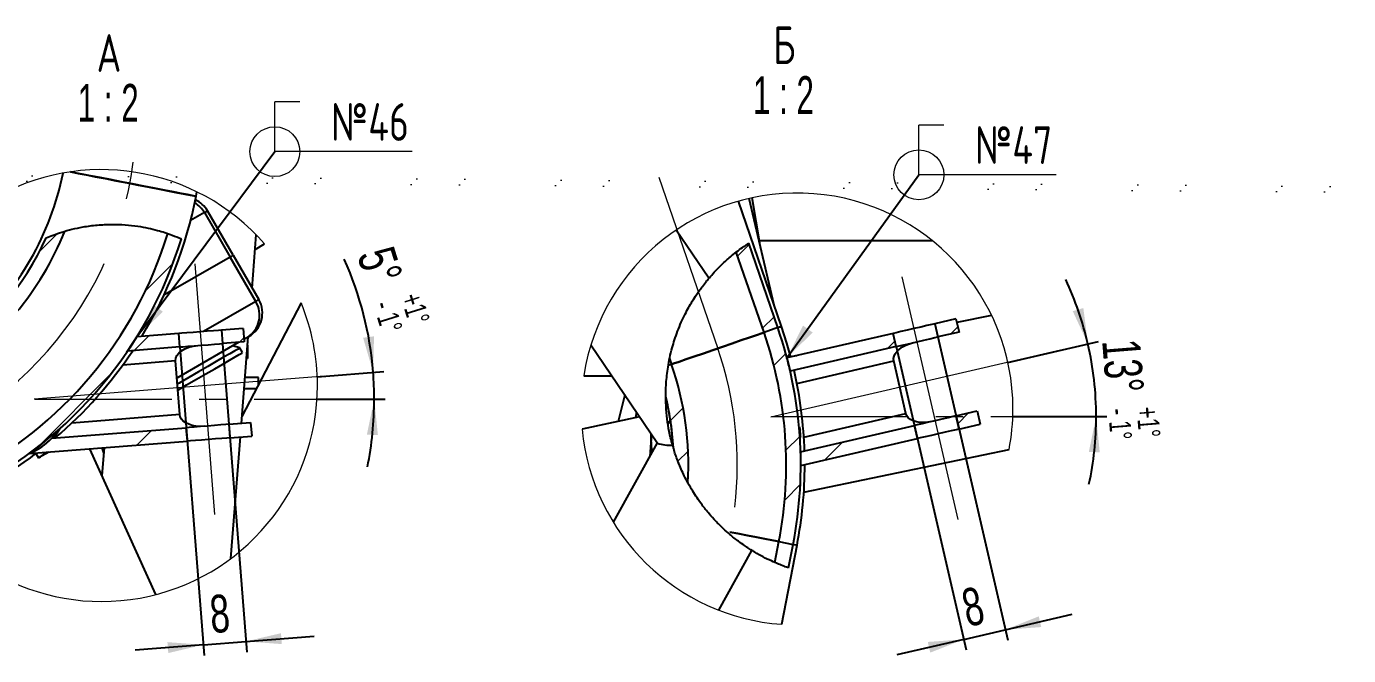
# Model space of a CAD drawing. Header units: millimetres. Extents: x -1160 to 841, y -1082 to 594.
# Drawn here: x 67.2 to 189.7, y 234.4 to 292.7 of the extents above; entities that cross this region are included whole.
import ezdxf

# ---------------------------------------------------------------- set-up
doc = ezdxf.new("R2010")
doc.units = ezdxf.units.MM
doc.linetypes.add('CENTERX2', pattern=[20.32, 12.7, -2.54, 2.54, -2.54])
doc.layers.add('FORMAT', color=7, linetype='Continuous')
doc.styles.add('SLDTEXTSTYLE0', font='TXT', dxfattribs={"width": 0.7, "bigfont": 'bigfont'})
doc.styles.add('SLDTEXTSTYLE1', font='TXT', dxfattribs={"width": 0.7})
doc.styles.add('SLDTEXTSTYLE3', font='TXT', dxfattribs={"width": 0.62})
doc.dimstyles.new('SLDDIMSTYLE12', dxfattribs={"dimtxt": 3.5, "dimasz": 3.302, "dimexe": 0, "dimexo": 0.0625, "dimgap": 0.875, "dimtad": 1, "dimdec": 4, "dimlfac": 2, "dimzin": 12, "dimdsep": 46, "dimtxsty": 'SLDTEXTSTYLE1', "dimsah": 1, "dimcen": 0.09, "dimazin": 3, "dimtol": 1, "dimtp": 1, "dimtm": 1, "dimtfac": 1, "dimtofl": 0, "dimtmove": 0, "dimatfit": 3, "dimfxl": 0, "dimfrac": 2, "dimtolj": 1, "dimtzin": 12, "dimarcsym": 0})
doc.dimstyles.new('SLDDIMSTYLE14', dxfattribs={"dimtxt": 3.5, "dimasz": 3.302, "dimexe": 0, "dimexo": 0.0625, "dimgap": 0.875, "dimtad": 1, "dimdec": 0, "dimlfac": 2, "dimrnd": 1e-09, "dimzin": 12, "dimdsep": 46, "dimtxsty": 'SLDTEXTSTYLE1', "dimsah": 1, "dimcen": 0.09, "dimadec": 0, "dimazin": 3, "dimtfac": 1, "dimtdec": 0, "dimtmove": 0, "dimatfit": 0, "dimfxl": 0, "dimfrac": 2, "dimtolj": 1, "dimtzin": 12, "dimarcsym": 0})
doc.dimstyles.new('SLDDIMSTYLE28', dxfattribs={"dimtxt": 3.5, "dimasz": 3.302, "dimexe": 0, "dimexo": 0.0625, "dimgap": 0.875, "dimtad": 1, "dimdec": 4, "dimlfac": 2, "dimzin": 12, "dimdsep": 46, "dimtxsty": 'SLDTEXTSTYLE1', "dimsah": 1, "dimcen": 0.09, "dimadec": 0, "dimazin": 3, "dimtol": 1, "dimtp": 1, "dimtm": 1, "dimtfac": 1, "dimtdec": 0, "dimtofl": 0, "dimtmove": 0, "dimatfit": 3, "dimfxl": 0, "dimfrac": 2, "dimtolj": 1, "dimtzin": 12, "dimarcsym": 0})
doc.dimstyles.new('SLDDIMSTYLE4', dxfattribs={"dimtxt": 0.18, "dimasz": 3.302, "dimexe": 0, "dimexo": 0.0625, "dimgap": 0, "dimtad": 0, "dimtih": 1, "dimtoh": 1, "dimdec": 0, "dimrnd": 1e-09, "dimzin": 0, "dimdsep": 46, "dimtxsty": 'Standard', "dimsah": 1, "dimcen": 0.09, "dimadec": 0, "dimazin": 0, "dimtfac": 3.302, "dimtdec": 0, "dimtofl": 0, "dimtmove": 0, "dimatfit": 3, "dimfxl": 0, "dimfrac": 2, "dimtolj": 1, "dimtzin": 0, "dimarcsym": 0})

# ---------------------------------------------------------------- blocks, each defined once
blk = doc.blocks.new('SW_HATCH_8')
at = {"color": 0, "linetype": 'Continuous', "lineweight": 18}
for p, q in [((-8.71, 18.23), (-10.37, 16.58)), ((2.01, 15.48), (-0.55, 12.92)), ((-0.22, 8.76), (-1.58, 7.4)), ((8.58, 8.58), (8.17, 8.17)), ((-3.69, 5.29), (-10.53, -1.55)), ((0, 0), (-1.36, -1.36)), ((-10.97, -1.99), (-11.11, -2.13)), ((-10.53, -1.55), (-10.97, -1.99))]:
    blk.add_line(p, q, dxfattribs=at)
blk = doc.blocks.new('_D_93')
at = {"layer": 'FORMAT'}
for p, q in [((94.2, 260.2), (100.37, 260.69)), ((94.17, 258.13), (100.47, 258.13))]:
    blk.add_line(p, q, dxfattribs=at)
for start, end in [(4.5, 24.1532), (0, 4.5), (348.568, 0)]:
    blk.add_arc((67.78, 258.13), 31.69, start, end, dxfattribs=at)
for points in [[(99.37, 260.61), (99.45, 263.95), (98.44, 263.82)], [(99.47, 258.13), (98.79, 254.85), (99.81, 254.8)]]:
    blk.add_solid(points, dxfattribs=at)
at = {"layer": 'FORMAT', "attachment_point": 1, "rotation": 287.2942, "style": 'SLDTEXTSTYLE1'}
for s, insert, char_height in [('5°', (101.21, 272.53), 3.5), ('-', (101.26, 267.46), 2), ('+', (103.8, 268.18), 2), ('1°', (101.6, 266.38), 2), ('1°', (104.12, 267.16), 2)]:
    blk.add_mtext(s, dxfattribs=dict(at, insert=insert, char_height=char_height))
blk = doc.blocks.new('_D_94')
at = {"layer": 'FORMAT'}
for p, q in [((81.47, 262.97), (83.72, 234.38)), ((85.41, 263.27), (87.66, 234.69)), ((83.64, 235.38), (77.31, 234.88)), ((83.64, 235.38), (87.58, 235.69)), ((87.58, 235.69), (93.91, 236.18))]:
    blk.add_line(p, q, dxfattribs=at)
for points in [[(87.58, 235.69), (90.91, 235.44), (90.83, 236.45)], [(83.64, 235.38), (80.31, 235.62), (80.39, 234.61)]]:
    blk.add_solid(points, dxfattribs=at)
at = {"layer": 'FORMAT', "insert": (84.11, 239.94), "char_height": 3.5, "attachment_point": 1, "rotation": 4.5, "style": 'SLDTEXTSTYLE1'}
blk.add_mtext('8', dxfattribs=at)
blk = doc.blocks.new('SW_NOTE_41')
at = {"color": 0, "linetype": 'Continuous', "lineweight": 0, "char_height": 3.5, "attachment_point": 2}
for s, insert, style in [('\\M+18440', (1.2, 4.5), 'SLDTEXTSTYLE0'), ('1 : 2', (1.13, -0.12), 'SLDTEXTSTYLE3')]:
    blk.add_mtext(s, dxfattribs=dict(at, insert=insert, style=style))
blk = doc.blocks.new('SW_WELDSYMBOL_67')
at = {"color": 0, "linetype": 'Continuous', "lineweight": 0}
for p, q in [((0, 0), (0, 4.61)), ((2.31, 4.61), (0, 4.61)), ((12.72, 0), (0, 0))]:
    blk.add_line(p, q, dxfattribs=at)
blk.add_circle((0, 0), 2.31, dxfattribs=at)
at = {"color": 0, "linetype": 'Continuous', "lineweight": 0, "insert": (5.2, 4.5), "char_height": 3.5, "attachment_point": 1, "style": 'SLDTEXTSTYLE0'}
blk.add_mtext('\\M+1878246', dxfattribs=at)
blk = doc.blocks.new('SW_HATCH_9')
at = {"color": 0, "linetype": 'Continuous', "lineweight": 18}
for p, q in [((-4.7, 17.76), (-5.76, 16.69)), ((-2.39, 11.08), (-3.45, 10.02)), ((14.64, 10.15), (13.97, 9.48)), ((8.81, 8.81), (8.13, 8.13)), ((-1.3, 7.68), (-2.41, 6.57)), ((-10.82, 2.65), (-11.99, 1.48)), ((-12, 1.47), (-12.23, 1.24)), ((-11.91, 1.56), (-12.1, 1.37)), ((15.64, 2.17), (14.63, 1.16)), ((0, 0), (-1.29, -1.29)), ((0.01, 0.01), (0, 0)), ((3.96, -0.53), (2.29, -2.2)), ((-10.35, -1.37), (-11.29, -2.31)), ((0.05, -4.44), (-1.4, -5.9))]:
    blk.add_line(p, q, dxfattribs=at)
blk = doc.blocks.new('_D_95')
at = {"layer": 'FORMAT'}
for p, q in [((158.18, 261.54), (166.57, 263.48)), ((158.64, 256.52), (167.36, 256.52))]:
    blk.add_line(p, q, dxfattribs=at)
for start, end in [(13, 25.1017), (0, 13), (347.8983, 0)]:
    blk.add_arc((136.44, 256.52), 29.92, start, end, dxfattribs=at)
for points in [[(165.6, 263.25), (165.17, 266.57), (164.19, 266.28)], [(166.36, 256.52), (165.68, 253.25), (166.69, 253.2)]]:
    blk.add_solid(points, dxfattribs=at)
at = {"layer": 'FORMAT', "attachment_point": 1, "rotation": 274.5641, "style": 'SLDTEXTSTYLE1'}
for s, insert, char_height in [('13°', (170.4, 263.81), 3.5), ('+', (172.09, 257.51), 2), ('1°', (169.55, 256.23), 2), ('-', (169.46, 257.37), 2), ('1°', (172.18, 256.44), 2)]:
    blk.add_mtext(s, dxfattribs=dict(at, insert=insert, char_height=char_height))
blk = doc.blocks.new('_D_96')
at = {"layer": 'FORMAT'}
for p, q in [((151.68, 263.89), (158.16, 235.8)), ((147.83, 263), (154.32, 234.91)), ((157.94, 236.77), (164.13, 238.2)), ((154.09, 235.88), (157.94, 236.77)), ((154.09, 235.88), (147.9, 234.46))]:
    blk.add_line(p, q, dxfattribs=at)
for points in [[(157.94, 236.77), (161.27, 237.02), (161.04, 238.01)], [(154.09, 235.88), (150.76, 235.64), (150.99, 234.65)]]:
    blk.add_solid(points, dxfattribs=at)
at = {"layer": 'FORMAT', "insert": (153.66, 240.42), "char_height": 3.5, "attachment_point": 1, "rotation": 13, "style": 'SLDTEXTSTYLE1'}
blk.add_mtext('8', dxfattribs=at)
blk = doc.blocks.new('SW_NOTE_42')
at = {"color": 0, "linetype": 'Continuous', "lineweight": 0, "char_height": 3.5, "attachment_point": 2}
for s, insert, style in [('\\M+18441', (1.09, 4.5), 'SLDTEXTSTYLE0'), ('1 : 2', (1.01, -0.12), 'SLDTEXTSTYLE3')]:
    blk.add_mtext(s, dxfattribs=dict(at, insert=insert, style=style))
blk = doc.blocks.new('SW_WELDSYMBOL_68')
at = {"color": 0, "linetype": 'Continuous', "lineweight": 0}
for p, q in [((0, 0), (0, 4.61)), ((2.31, 4.61), (0, 4.61)), ((12.72, 0), (0, 0))]:
    blk.add_line(p, q, dxfattribs=at)
blk.add_circle((0, 0), 2.31, dxfattribs=at)
at = {"color": 0, "linetype": 'Continuous', "lineweight": 0, "insert": (5.2, 4.5), "char_height": 3.5, "attachment_point": 1, "style": 'SLDTEXTSTYLE0'}
blk.add_mtext('\\M+1878247', dxfattribs=at)

msp = doc.modelspace()

# ---------------------------------------------------------------- hatches: boundary and pattern name
at = {"linetype": 'Continuous', "lineweight": 18}
h = msp.add_hatch(dxfattribs=at)
h.set_pattern_fill('ANSI32', style=0)
edge = h.paths.add_edge_path(flags=0)
edge.add_ellipse((-1158.766718, 286.473364), major_axis=(-5637.358865, 46.428558), ratio=0.00035476403, start_angle=254.566878652, end_angle=254.597043721, ccw=False)
edge.add_spline(control_points=[(341.42586, 276.045921), (341.544732, 276.230632), (341.683632, 276.404538), (341.841478, 276.55729)], knot_values=[0.117324025, 0.117324025, 0.117324025, 0.117324025, 0.1206305052, 0.1206305052, 0.1206305052, 0.1206305052], weights=[1, 1, 1, 1], degree=3, periodic=0)
edge.add_ellipse((-1158.766718, 286.473364), major_axis=(-7046.698581, 58.035697), ratio=0.00035476403, start_angle=257.7047670803, end_angle=257.7355789665)
edge.add_spline(control_points=[(338.138687, 276.588071), (338.26897, 276.407354), (338.411258, 276.233757), (338.564719, 276.069765)], knot_values=[0.3386759612, 0.3386759612, 0.3386759612, 0.3386759612, 0.3579655783, 0.3579655783, 0.3579655783, 0.3579655783], weights=[1, 1, 1, 1], degree=3, periodic=0)
h = msp.add_hatch(dxfattribs=at)
h.set_pattern_fill('ANSI32', style=0)
edge = h.paths.add_edge_path(flags=0)
edge.add_line((339.262283, 280.268024), (339.262283, 276.578731))
edge.add_ellipse((-1158.766718, 286.473364), major_axis=(-7046.698581, 58.035697), ratio=0.00035476403, start_angle=257.7220690519, end_angle=257.7262296189, ccw=False)
edge.add_line((339.762283, 276.574574), (339.762283, 281.136727))
edge.add_line((339.762283, 281.136727), (339.262283, 280.268024))

# ---------------------------------------------------------------- linework, layer by layer
at = {"color": 7, "linetype": 'CENTERX2', "lineweight": 18, "ltscale": 2.5}
for p, q in [((125.827279, 278.686675), (131.301847, 262.834521)), ((82.847228, 270.661275), (84.673753, 247.452686)), ((148.367193, 269.454779), (153.554347, 246.986794)), ((163.048115, 262.664842), (136.223045, 256.4718)), ((94.860961, 260.257209), (67.962935, 258.140306))]:
    msp.add_line(p, q, dxfattribs=at)
at = {"color": 7, "linetype": 'Continuous', "lineweight": 25}
for p, q in [((82.96298, 276.927615), (83.041837, 277.335356)), ((137.209501, 264.874744), (133.205261, 276.469367)), ((136.536744, 266.822757), (134.218183, 276.72741)), ((135.185983, 272.592979), (134.488788, 276.786896)), ((83.735337, 275.408814), (86.110344, 271.2952)), ((86.396744, 271.460558), (84.021737, 275.574173)), ((88.150074, 268.423657), (88.537326, 273.347224)), ((130.472269, 269.322755), (127.447095, 273.793699)), ((88.431527, 272.001843), (89.309206, 272.508542)), ((136.86153, 264.754581), (134.163048, 272.568317)), ((151.191261, 272.801208), (135.151353, 272.801208)), ((86.110344, 271.2952), (79.982927, 267.75753)), ((86.396744, 271.460558), (86.110344, 271.2952)), ((88.48535, 267.181585), (86.110344, 271.2952)), ((86.396744, 271.460558), (88.771751, 267.346943)), ((135.585096, 264.313745), (133.015301, 271.754774)), ((92.692663, 267.03846), (87.213328, 256.512712)), ((156.675961, 265.88242), (153.450814, 265.216829)), ((87.330332, 264.679993), (85.311761, 264.521132)), ((87.330332, 264.679993), (87.428381, 263.433854)), ((136.86153, 264.754581), (135.585096, 264.313745)), ((153.371062, 265.562253), (151.398149, 265.106769)), ((151.398149, 265.106769), (151.679304, 263.888808)), ((153.371062, 265.562253), (153.652277, 264.344292)), ((81.373563, 264.211188), (77.480306, 263.90479)), ((86.925556, 263.394276), (81.177404, 260.075594)), ((81.471672, 262.965048), (81.373563, 264.211188)), ((85.311761, 264.521132), (85.40981, 263.274993)), ((87.428381, 263.433854), (85.40981, 263.274993)), ((87.164333, 255.889873), (87.793996, 263.895671)), ((87.71347, 263.849194), (87.409546, 263.673703)), ((87.853541, 263.937304), (87.8567, 263.93188)), ((147.54906, 264.218139), (137.713876, 261.9475)), ((147.830274, 263.000177), (147.54906, 264.218139)), ((153.652277, 264.344292), (151.679304, 263.888808)), ((81.471672, 262.965048), (76.624264, 262.583549)), ((87.024143, 262.873853), (86.341133, 263.056869)), ((87.274124, 262.44084), (87.024143, 262.873853)), ((87.733855, 263.131569), (87.734928, 263.131569)), ((87.734928, 263.131569), (87.734928, 261.88157)), ((119.548884, 263.161125), (125.709858, 254.055785)), ((147.830274, 263.000177), (138.012257, 260.733502)), ((138.597694, 262.151556), (138.069477, 262.042539)), ((81.443598, 256.693522), (81.05128, 261.678095)), ((87.734928, 261.88157), (87.635567, 261.88157)), ((127.018597, 261.355298), (126.716163, 261.250856)), ((126.836088, 261.883902), (127.018597, 261.355298)), ((148.72947, 256.793382), (147.60473, 261.665227)), ((88.734975, 260.131578), (87.49794, 260.131578)), ((88.734975, 259.435768), (88.734975, 260.131578)), ((118.885484, 260.301205), (121.484008, 260.301205)), ((87.419262, 259.131576), (88.576605, 259.131576)), ((122.691837, 258.51615), (122.084286, 256.074267)), ((124.051955, 256.505953), (118.736294, 255.339774)), ((123.769965, 256.922739), (123.682168, 256.424817)), ((153.366473, 256.581025), (155.339387, 257.036509)), ((153.366473, 256.581025), (153.647628, 255.363064)), ((155.339387, 257.036509), (155.620601, 255.818548)), ((69.598129, 254.507373), (82.060089, 255.488167)), ((70.295682, 255.35355), (69.774916, 254.561434)), ((82.158198, 254.242013), (82.060089, 255.488167)), ((85.998227, 255.798111), (88.016858, 255.956958)), ((85.998227, 255.798111), (86.096337, 254.551957)), ((88.016858, 255.956958), (88.114908, 254.710833)), ((138.834384, 255.553978), (138.924685, 255.212041)), ((138.895121, 254.798012), (138.891664, 254.846217)), ((138.973084, 253.258052), (149.517384, 255.692395)), ((149.798598, 254.474433), (149.517384, 255.692395)), ((153.647628, 255.363064), (155.620601, 255.818548)), ((67.510476, 253.089229), (82.158198, 254.242013)), ((74.448397, 253.635238), (74.245741, 251.058678)), ((74.410012, 253.147165), (74.252715, 253.61986)), ((86.096337, 254.551957), (88.114908, 254.710833)), ((86.179187, 243.364076), (87.065091, 254.628191)), ((125.698891, 254.072013), (121.621456, 246.73027)), ((125.137713, 254.546302), (125.001636, 252.816634)), ((125.137415, 254.375519), (125.136819, 254.299509)), ((138.967183, 254.67694), (138.912347, 254.541712)), ((138.991382, 251.979398), (149.798598, 254.474433)), ((68.131139, 253.097544), (68.371107, 252.681861)), ((69.323828, 253.231923), (68.371107, 252.681861)), ((79.245856, 240.03307), (73.124518, 253.531049)), ((139.277723, 249.52847), (158.288386, 253.451752)), ((121.606019, 246.755304), (121.639397, 246.762621)), ((131.396022, 238.584833), (134.46429, 244.109424)), ((136.583891, 243.000346), (136.958029, 244.934606)), ((136.958029, 244.934606), (138.283875, 244.678142)), ((137.226727, 237.27453), (138.645318, 244.60824)), ((137.863186, 242.503124), (138.283875, 244.678142))]:
    msp.add_line(p, q, dxfattribs=at)
at = {"color": 8, "linetype": 'Continuous', "lineweight": 25}
for p, q in [((83.735337, 275.408814), (82.457056, 274.67079)), ((83.735337, 275.408814), (84.021737, 275.574173)), ((88.48535, 267.181585), (83.650937, 264.390419)), ((88.48535, 267.181585), (88.771751, 267.346943)), ((81.05128, 261.678095), (76.168706, 261.293824)), ((138.630297, 259.59331), (147.60473, 261.665227)), ((81.443598, 256.693522), (71.440568, 255.906264)), ((139.276769, 254.611032), (148.72947, 256.793382))]:
    msp.add_line(p, q, dxfattribs=at)
at = {"color": 7, "linetype": 'CENTERX2', "lineweight": 18}
for p, q in [((68.010574, 258.126009), (97.718067, 258.126009)), ((136.269963, 256.522961), (163.995772, 256.522961))]:
    msp.add_line(p, q, dxfattribs=at)
at = {"color": 7, "linetype": 'Continuous', "lineweight": 25, "flags": 128}
for points in [[(71.321716, 279.179389), (71.469655, 279.150764), (72.052469, 279.038037), (72.772672, 278.898726), (73.609462, 278.73687), (74.538758, 278.557102), (75.533917, 278.364609), (76.566269, 278.164933), (77.606132, 277.963782), (78.623583, 277.766983), (79.589298, 277.580182), (80.475559, 277.408759), (81.256857, 277.257631), (81.91066, 277.131165), (82.418253, 277.032981), (82.764973, 276.965911), (82.940867, 276.931892), (82.96298, 276.927615)], [(82.96298, 276.927615), (82.874706, 276.944692), (82.612445, 276.995416), (82.183769, 277.078341), (81.600954, 277.191068), (80.880811, 277.330379), (80.044021, 277.492235), (79.114666, 277.671988), (78.119507, 277.864496), (77.087154, 278.064172), (76.047292, 278.265307), (75.0299, 278.462107), (74.064126, 278.648908), (73.177924, 278.820346), (72.396626, 278.971473), (71.742763, 279.09794), (71.321716, 279.179389)], [(137.209501, 264.874744), (137.123075, 264.844896), (136.86153, 264.754581)], [(136.86153, 264.754581), (137.123075, 264.844896), (137.209501, 264.874744)], [(138.072696, 262.03035), (137.709823, 263.322013), (137.209501, 264.874744)], [(151.398149, 265.106769), (151.128974, 265.044632), (150.676336, 264.940115), (150.10592, 264.808433), (149.473574, 264.662447), (148.841288, 264.516475), (148.270872, 264.384778), (147.818234, 264.280277), (147.54906, 264.218139)], [(85.311761, 264.521132), (85.036328, 264.499466), (84.5732, 264.463003), (83.98961, 264.417077), (83.342662, 264.36616), (82.695713, 264.315243), (82.112124, 264.269317), (81.648936, 264.232869), (81.373563, 264.211188)], [(87.8567, 263.93188), (87.854435, 263.930569), (87.84764, 263.92665), (87.836375, 263.920138), (87.82058, 263.911034), (87.800374, 263.899351), (87.775757, 263.885136), (87.74673, 263.868402), (87.71347, 263.849194)], [(127.018597, 261.355298), (127.19908, 261.417629), (127.719548, 261.597367), (128.37049, 261.822181), (129.128244, 262.083875), (129.965213, 262.372913), (130.850818, 262.678759), (131.752875, 262.990283), (132.638481, 263.296144), (133.475449, 263.585182), (134.233203, 263.846876), (134.884145, 264.071675), (135.404613, 264.251413), (135.585096, 264.313745)], [(135.585096, 264.313745), (135.404613, 264.251413), (134.884145, 264.071675), (134.233203, 263.846876), (133.475449, 263.585182), (132.638481, 263.296144), (131.752875, 262.990283), (130.850818, 262.678759), (129.965213, 262.372913), (129.128244, 262.083875), (128.37049, 261.822181), (127.719548, 261.597367), (127.19908, 261.417629), (127.018597, 261.355298)], [(147.60473, 261.665227), (147.587981, 261.884125), (147.635784, 262.111159), (147.746768, 262.33946), (147.917536, 262.562068), (148.142901, 262.772219), (148.416009, 262.963535), (148.728576, 263.13019), (149.071064, 263.267147), (149.433103, 263.370218)], [(147.830274, 263.000177), (148.099389, 263.062315), (148.552087, 263.166817), (149.122503, 263.298514), (149.754789, 263.444485), (150.387075, 263.590457), (150.957492, 263.722154), (151.410189, 263.82667), (151.679304, 263.888808)], [(81.05128, 261.678095), (81.073632, 261.924471), (81.178059, 262.167911), (81.360569, 262.399043), (81.614127, 262.609015), (81.929018, 262.789721), (82.293083, 262.934248), (82.692435, 263.037036), (83.111634, 263.094107)], [(87.024143, 262.873853), (87.004652, 262.862603), (86.849501, 262.773032), (86.543669, 262.596453), (86.095919, 262.337948), (85.519185, 262.004967), (84.830036, 261.607091), (84.048321, 261.155749), (83.196451, 260.663937), (82.298984, 260.145793), (81.381788, 259.616236), (81.220915, 259.523342)], [(81.264367, 258.97109), (82.091203, 259.448479), (83.001842, 259.974221), (83.87964, 260.481025), (84.699383, 260.954301), (85.437526, 261.380459), (86.072733, 261.747206), (86.586823, 262.044023), (86.964955, 262.262339), (87.196281, 262.395899), (87.274124, 262.44084)], [(81.471672, 262.965048), (81.747045, 262.986715), (82.210173, 263.023163), (82.793822, 263.069103), (83.440711, 263.12002), (84.08766, 263.170938), (84.671249, 263.216863), (85.134437, 263.253311), (85.40981, 263.274993)], [(83.700051, 255.617241), (83.323767, 255.606661), (82.955947, 255.634288), (82.607736, 255.699257), (82.289746, 255.799602), (82.01163, 255.932252), (81.781795, 256.093184), (81.607332, 256.277541), (81.493428, 256.479691), (81.443598, 256.693522)], [(151.120272, 256.06245), (150.74965, 255.996378), (150.38177, 255.969318), (150.027778, 255.982103), (149.698463, 256.034332), (149.403777, 256.124424), (149.152723, 256.249638), (148.952868, 256.406175), (148.810353, 256.589281), (148.72947, 256.793382)], [(153.366473, 256.581025), (153.097298, 256.518888), (152.644661, 256.414371), (152.074244, 256.282689), (151.441899, 256.136717), (150.809612, 255.990731), (150.239196, 255.859049), (149.786558, 255.754533), (149.517384, 255.692395)], [(85.998227, 255.798111), (85.722854, 255.776445), (85.259726, 255.739967), (84.676137, 255.694042), (84.029188, 255.643139), (83.382239, 255.592207), (82.79865, 255.546282), (82.335462, 255.509834), (82.060089, 255.488167)], [(153.647628, 255.363064), (153.378513, 255.300926), (152.925816, 255.19641), (152.355399, 255.064728), (151.723113, 254.918741), (151.090827, 254.77277), (150.520411, 254.641073), (150.067713, 254.536571), (149.798598, 254.474433)], [(86.096337, 254.551957), (85.820963, 254.530291), (85.357775, 254.493843), (84.774186, 254.447917), (84.127238, 254.396985), (83.480289, 254.346083), (82.8967, 254.300157), (82.433572, 254.263679), (82.158198, 254.242013)], [(136.958029, 244.934606), (136.812952, 244.962679), (136.297014, 245.062473), (135.648098, 245.187985), (134.889033, 245.334821), (134.046402, 245.49781), (133.14977, 245.67123), (132.430103, 245.810436)], [(132.436481, 245.809214), (133.14977, 245.67123), (134.046402, 245.49781), (134.889033, 245.334821), (135.648098, 245.187985), (136.297014, 245.062473), (136.812952, 244.962679), (136.958029, 244.934606)], [(138.283875, 244.678142), (138.553884, 244.625913), (138.645318, 244.60824), (138.645318, 244.60824)], [(138.283875, 244.678142), (138.553884, 244.625913), (138.645318, 244.60824), (138.645318, 244.60824)]]:
    msp.add_lwpolyline(points, dxfattribs=at)
at = {"color": 7, "linetype": 'CENTERX2', "lineweight": 18, "ltscale": 2.5}
for centre, radius, start, end in [((44.428878, 284.380666), 32.998282, 280.34652396, 352.52616097), ((100.110478, 252.062358), 32.999106, 353.14627213, 19.05272078)]:
    msp.add_arc(centre, radius, start, end, dxfattribs=at)
at = {"color": 7, "linetype": 'Continuous', "lineweight": 18}
for centre, radius, start, end in [((74.213115, 259.389541), 20.000003, 40.99171708, 359.99988169), ((138.647331, 257.224001), 19.999994, 0.00002815, 171.14930015), ((74.213532, 259.389594), 19.999586, 359.99973176, 22.48560008), ((138.646134, 257.223964), 20.001191, 349.12894338, 0.00013346), ((138.647339, 257.224015), 20.000002, 185.40596984, 265.92681786)]:
    msp.add_arc(centre, radius, start, end, dxfattribs=at)
at = {"color": 7, "linetype": 'Continuous', "lineweight": 25}
for centre, radius, start, end in [((44.495824, 284.326312), 26.663125, 311.73505417, 348.62343645), ((44.426601, 284.381826), 39.250704, 328.6148629, 349.05230453), ((81.451855, 274.096361), 2.633785, 29.8885655, 58.11366304), ((81.856961, 274.324498), 2.499589, 29.99684516, 65.39743668), ((44.427321, 284.381576), 28.4685, 302.06578313, 337.93684122), ((44.427404, 284.38148), 37.531322, 296.89935016, 343.10339139), ((44.428031, 284.380913), 27.117114, 304.65951247, 335.34333273), ((44.427134, 284.381645), 38.882036, 297.05339489, 342.94951486), ((86.429322, 265.902231), 2.421569, 302.02544021, 31.89174862), ((86.606656, 266.096948), 2.500025, 300.00084561, 29.9995574), ((100.110363, 252.062285), 38.881134, 349.05212694, 19.05274323), ((44.376449, 284.415084), 38.942746, 325.90228753, 328.21871597), ((100.109674, 252.062252), 37.531382, 349.05237245, 19.05243306), ((44.426952, 284.381883), 39.250446, 310.49246515, 326.32878409), ((100.111029, 252.062393), 28.467091, 356.61865191, 19.0530681), ((100.183488, 252.079474), 38.80603, 12.88572838, 14.73158032), ((100.109152, 252.062171), 39.250417, 1.76982907, 12.88520554), ((100.107213, 252.061584), 27.120534, 8.86543782, 13.49357034), ((100.108792, 252.061967), 27.11891, 3.2863134, 13.49356204), ((134.772326, 251.82061), 9.025337, 150.67235461, 153.67608329), ((100.131064, 252.064396), 27.096535, 3.28388623, 8.8673363), ((65.027315, 258.988715), 6.40079, 292.70697529, 325.39438137), ((44.438092, 284.368356), 38.864816, 306.39437731, 311.70697935), ((98.325039, 254.606522), 26.81272, 356.50477536, 0.64789604), ((131.517968, 254.481346), 7.394625, 0.46774342, 8.34050279), ((100.652036, 252.107628), 38.337567, 4.09633135, 5.15755823), ((99.554593, 252.025234), 39.438121, 3.65842999, 4.03162377), ((130.806981, 254.298089), 8.168992, 2.65814766, 6.42373953), ((65.015152, 259.008293), 6.423547, 292.85902642, 315.51754817), ((126.826917, 257.138266), 3.278644, 250.0800135, 274.93698411), ((44.752406, 283.870913), 38.646767, 290.14952283, 307.33501936), ((67.270074, 254.585405), 2.199035, 300.04561662, 321.11736018), ((100.242613, 252.064328), 38.748863, 359.87441887, 1.76537217), ((100.114664, 252.061468), 39.244896, 349.05212706, 0.00107403)]:
    msp.add_arc(centre, radius, start, end, dxfattribs=at)
for points, knots in [([(69.072714, 273.0682), (69.285535, 273.155021), (69.762866, 273.34975), (70.557004, 273.620468), (71.485318, 273.879575), (72.577346, 274.110891), (73.821046, 274.274643), (75.123416, 274.338828), (76.385806, 274.292294), (77.502479, 274.169913), (78.502421, 273.98765), (79.56939, 273.728875), (80.600034, 273.401106), (81.321139, 273.098122), (81.600179, 272.980879)], [0, 0, 0, 0, 0.053532941, 0.1200671746, 0.1952999465, 0.2779167315, 0.3798743765, 0.4871729187, 0.5812504467, 0.6738458818, 0.7485975153, 0.8178440096, 0.9295126548, 1, 1, 1, 1]), ([(130.511549, 269.352215), (130.661234, 269.530169), (131.05871, 270.00271), (131.748847, 270.682667), (132.493739, 271.34655), (133.145124, 271.859781), (133.679415, 272.248569), (134.011446, 272.468087), (134.163048, 272.568317)], [0, 0, 0, 0, 0.1427954515, 0.3791805331, 0.5942258953, 0.7555180187, 0.8883720673, 1, 1, 1, 1]), ([(127.109077, 253.871786), (127.048679, 254.097479), (126.784447, 255.084842), (126.555091, 256.523739), (126.461753, 258.203023), (126.499097, 259.611352), (126.642016, 260.875105), (126.848498, 261.98586), (127.053998, 262.825385), (127.298829, 263.645497), (127.574915, 264.431751), (127.903848, 265.232685), (128.254267, 265.974133), (128.59874, 266.623376), (128.955584, 267.234875), (129.29801, 267.769629), (129.6185, 268.229682), (129.895252, 268.607684), (130.210092, 269.007487), (130.308206, 269.126379), (130.491614, 269.346986), (130.471758, 269.322484), (130.471435, 269.322084)], [0, 0, 0, 0, 0.0425853374, 0.1863019418, 0.2644082619, 0.3489740574, 0.4427807209, 0.4958977835, 0.5548295436, 0.6002302093, 0.6518622054, 0.7066586701, 0.7579847027, 0.8012710336, 0.8406260657, 0.8868788539, 0.9174712222, 0.9415679996, 0.9760134189, 0.9943493861, 0.9999079478, 1, 1, 1, 1]), ([(125.1367, 254.342796), (125.136737, 254.34529), (125.139075, 254.501662), (125.170413, 254.655767), (125.201252, 254.807415)], [0, 0, 0, 0, 0.01594698867, 1, 1, 1, 1]), ([(125.237313, 253.24099), (125.18712, 253.605001), (125.136585, 253.97149), (125.136699, 254.340303), (125.1367, 254.342796)], [0, 0, 0, 0, 0.9932391244, 1, 1, 1, 1]), ([(125.1367, 254.342796), (125.136699, 254.340303), (125.136695, 254.325874), (125.136763, 254.311444), (125.136819, 254.299509)], [0, 0, 0, 0, 0.1728047156, 1, 1, 1, 1]), ([(125.137415, 254.375519), (125.137192, 254.367106), (125.136902, 254.356199), (125.136737, 254.34529), (125.1367, 254.342796)], [0, 0, 0, 0, 0.7714293064, 1, 1, 1, 1]), ([(134.436753, 244.127991), (134.445409, 244.122571), (134.524626, 244.072966), (134.019136, 244.388823), (133.803537, 244.539883), (133.093021, 245.042407), (132.470701, 245.545181), (131.762837, 246.17428), (131.128313, 246.804687), (130.467934, 247.537078), (129.891086, 248.258109), (129.388163, 248.963302), (128.955325, 249.632765), (128.558564, 250.314071), (128.098321, 251.202128), (127.653472, 252.220992), (127.307472, 253.169194), (127.162404, 253.703475), (127.12219, 253.85158)], [0, 0, 0, 0, 0.00219336611, 0.02007365647, 0.06822109046, 0.12293960065, 0.20453420235, 0.2691786378, 0.34776843976, 0.41964121972, 0.50547694557, 0.56917843484, 0.62734945605, 0.69667118845, 0.75823594562, 0.86720733309, 0.96318935605, 1, 1, 1, 1]), ([(137.863186, 242.503124), (137.727681, 242.550649), (137.409937, 242.662092), (136.874747, 242.872507), (136.22624, 243.154655), (135.494807, 243.516555), (134.896924, 243.841122), (134.556792, 244.059006), (134.471085, 244.113909)], [0, 0, 0, 0, 0.1144640074, 0.2684066221, 0.4583119886, 0.6780343997, 0.9188705942, 1, 1, 1, 1])]:
    msp.add_open_spline(points, degree=3, knots=knots, dxfattribs=at)

# ---------------------------------------------------------------- block references
at = {"color": 7, "linetype": 'Continuous', "lineweight": 0}
for name, p in [('SW_NOTE_41', (73.693969, 287.446018)), ('SW_NOTE_42', (136.372021, 288.16889)), ('SW_WELDSYMBOL_67', (90.262921, 281.05636)), ('SW_WELDSYMBOL_68', (149.936381, 278.912371))]:
    msp.add_blockref(name, p, dxfattribs=at)
at = {"color": 7, "linetype": 'Continuous', "lineweight": 18}
for name, p in [('SW_HATCH_8', (78.81998, 255.233179)), ('SW_HATCH_9', (138.902989, 254.684078))]:
    msp.add_blockref(name, p, dxfattribs=at)

# ---------------------------------------------------------------- dimensions: what is measured, and where the dimension line sits
at = {"layer": 'FORMAT'}
for base, line1, line2, dimstyle, picture, middle in [((99.446086, 259.370116), ((68.010559, 258.126009), (94.173183, 258.126009)), ((94.196489, 260.204917), (67.962936, 258.140291)), 'SLDDIMSTYLE28', '_D_93', (98.037883, 267.546475)), ((166.172176, 259.909983), ((136.269953, 256.522961), (158.635047, 256.522961)), ((158.176091, 261.540056), (136.223046, 256.471796)), 'SLDDIMSTYLE12', '_D_95', (166.269627, 258.903818))]:
    dim = msp.add_angular_dim_2l(base=base, line1=line1, line2=line2, dimstyle=dimstyle, dxfattribs=at)
    dim.commit()
    dim.dimension.update_dxf_attribs({"geometry": picture, "text_midpoint": middle, "dimtype": 162})
for base, p1, p2, angle, picture, middle in [((157.939578, 236.772692), (147.830248, 263.00017), (151.679331, 263.888801), 13, '_D_96', (155.766356, 236.270964)), ((87.581086, 235.686251), (81.471653, 262.965046), (85.409805, 263.274985), 4.5, '_D_94', (85.58488, 235.529146))]:
    dim = msp.add_linear_dim(base=base, p1=p1, p2=p2, angle=angle, dimstyle='SLDDIMSTYLE14', dxfattribs=at)
    dim.commit()
    dim.dimension.update_dxf_attribs({"geometry": picture, "text_midpoint": middle, "dimtype": 160})

# ---------------------------------------------------------------- leaders
at = {"color": 7, "linetype": 'Continuous', "lineweight": 0}
for points in [[(77.4803, 263.904785), (90.262921, 281.05636)], [(137.713878, 261.947502), (149.936381, 278.912371)]]:
    msp.add_leader(points, dimstyle='SLDDIMSTYLE4', dxfattribs=at)

doc.saveas('drawing.dxf')
